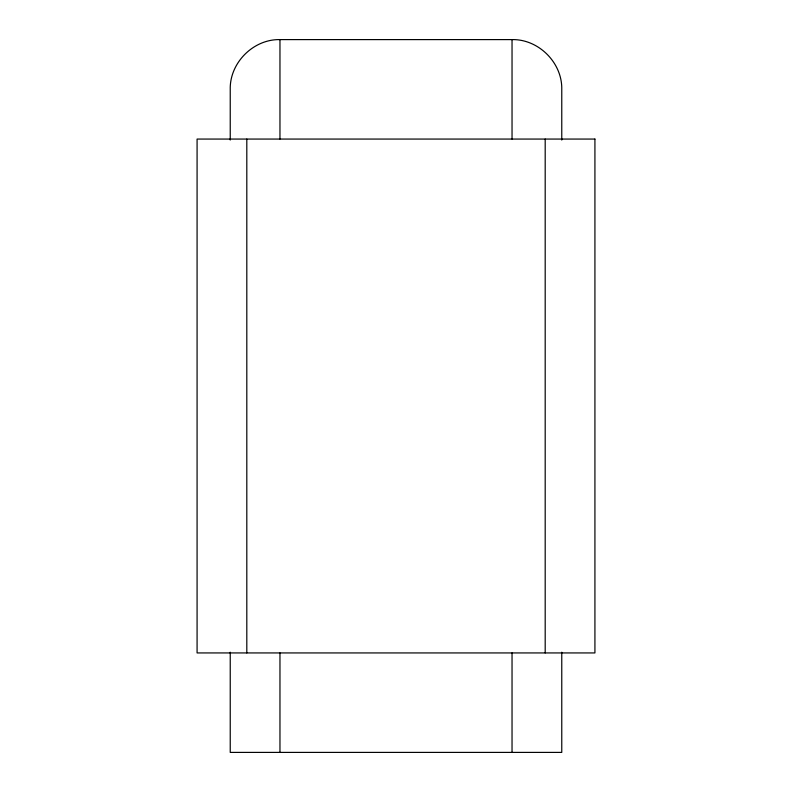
<?xml version="1.0" encoding="UTF-8"?>
<svg xmlns="http://www.w3.org/2000/svg" width="792" height="792" viewBox="0 0 792 792"><rect width="100%" height="100%" fill="white"/><g stroke="black" fill="none" stroke-linecap="round" stroke-linejoin="round"><path stroke-width="1.19" d="M561.766 140.045L561.766 89.328C562.33 62.746 538.619 39.046 512.038 39.6L279.962 39.6C253.381 39.046 229.67 62.746 230.234 89.328L230.234 140.045M561.766 652.202L561.766 752.4L230.234 752.4L230.234 652.202M545.193 139.065L545.193 652.935M512.038 39.6L512.038 139.065M512.038 652.935L512.038 752.4M279.962 39.6L279.962 139.065M279.962 652.935L279.962 752.4M246.807 139.065L246.807 652.935M594.921 139.065L197.079 139.065L197.079 652.935L594.921 652.935L594.921 139.065"/></g></svg>
